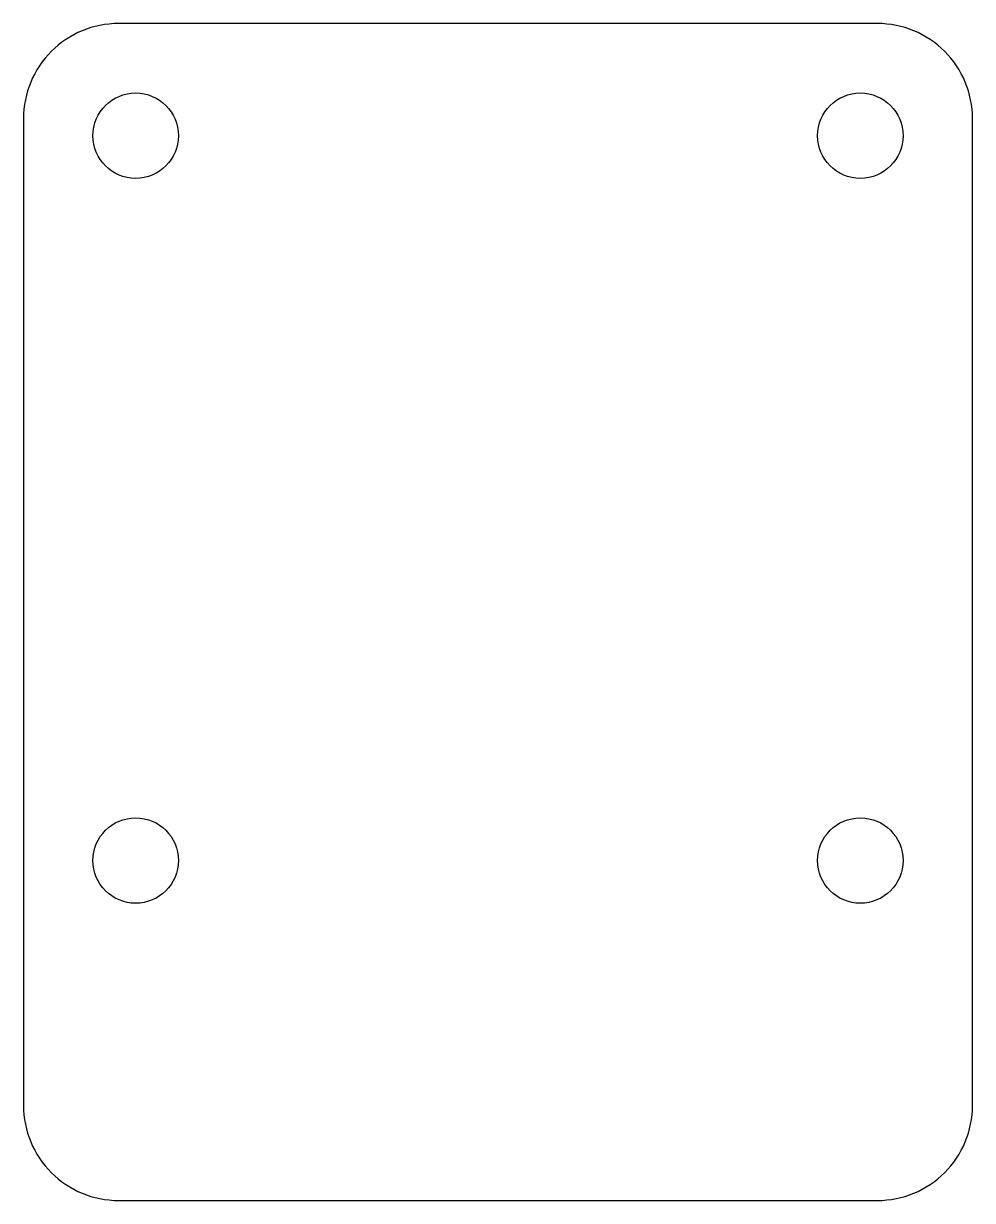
# Model space of a CAD drawing. Header units: millimetres. Extents: x -25 to 25, y -37 to 25.
import ezdxf

# ---------------------------------------------------------------- set-up
doc = ezdxf.new("R2010")
doc.units = ezdxf.units.MM
doc.layers.get('0').update_dxf_attribs({"linetype": 'CONTINUOUS'})

msp = doc.modelspace()

# ---------------------------------------------------------------- linework, layer by layer
msp.add_lwpolyline([(-25, 20), (-25, -32, 0.414214), (-20, -37), (20, -37, 0.414214), (25, -32), (25, 20, 0.414214), (20, 25), (-20, 25, 0.414214)], format="xyb", close=True)
for centre in [(-19.092, 19.092), (19.092, 19.092), (-19.092, -19.092), (19.092, -19.092)]:
    msp.add_circle(centre, 2.25)

doc.saveas('drawing.dxf')
